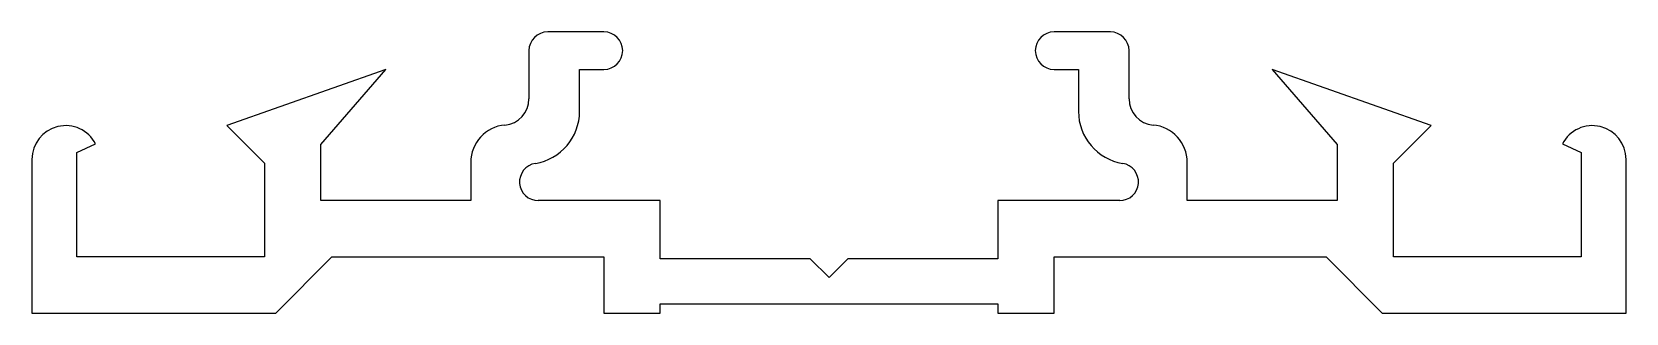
# Model space of a CAD drawing. Extents: x 2020.9 to 2063.4, y 1654.3 to 1661.8.
import ezdxf

# ---------------------------------------------------------------- set-up
doc = ezdxf.new("R2010")
doc.units = 0
doc.layers.get('0').update_dxf_attribs({"linetype": 'CONTINUOUS'})

msp = doc.modelspace()

# ---------------------------------------------------------------- linework, layer by layer
for p, q in [((2036.133, 1661.756), (2034.633, 1661.756)), ((2049.633, 1661.756), (2048.133, 1661.756)), ((2034.133, 1661.256), (2034.133, 1659.97)), ((2050.133, 1659.97), (2050.133, 1661.256)), ((2030.315, 1660.756), (2026.083, 1659.256)), ((2028.583, 1658.756), (2030.315, 1660.756)), ((2035.483, 1659.633), (2035.483, 1660.756)), ((2035.483, 1660.756), (2036.133, 1660.756)), ((2048.133, 1660.756), (2048.783, 1660.756)), ((2048.783, 1660.756), (2048.783, 1659.633)), ((2058.183, 1659.256), (2053.95, 1660.756)), ((2053.95, 1660.756), (2055.683, 1658.756)), ((2026.083, 1659.256), (2027.083, 1658.256)), ((2057.183, 1658.256), (2058.183, 1659.256)), ((2020.883, 1658.356), (2020.883, 1654.256)), ((2022.083, 1658.536), (2022.583, 1658.769)), ((2022.083, 1655.756), (2022.083, 1658.536)), ((2028.583, 1657.256), (2028.583, 1658.756)), ((2055.683, 1658.756), (2055.683, 1657.256)), ((2061.683, 1658.769), (2062.183, 1658.536)), ((2062.183, 1658.536), (2062.183, 1655.756)), ((2063.383, 1654.256), (2063.383, 1658.356)), ((2027.083, 1658.256), (2027.083, 1655.756)), ((2032.583, 1658.277), (2032.583, 1657.256)), ((2051.683, 1657.256), (2051.683, 1658.277)), ((2057.183, 1655.756), (2057.183, 1658.256)), ((2032.583, 1657.256), (2028.583, 1657.256)), ((2037.633, 1657.256), (2034.383, 1657.256)), ((2037.633, 1655.706), (2037.633, 1657.256)), ((2049.883, 1657.256), (2046.633, 1657.256)), ((2046.633, 1657.256), (2046.633, 1655.706)), ((2055.683, 1657.256), (2051.683, 1657.256)), ((2027.083, 1655.756), (2022.083, 1655.756)), ((2027.383, 1654.256), (2028.883, 1655.756)), ((2028.883, 1655.756), (2036.133, 1655.756)), ((2036.133, 1655.756), (2036.133, 1654.256)), ((2041.633, 1655.706), (2037.633, 1655.706)), ((2042.133, 1655.206), (2041.633, 1655.706)), ((2042.633, 1655.706), (2042.133, 1655.206)), ((2046.633, 1655.706), (2042.633, 1655.706)), ((2048.133, 1654.256), (2048.133, 1655.756)), ((2048.133, 1655.756), (2055.383, 1655.756)), ((2055.383, 1655.756), (2056.883, 1654.256)), ((2062.183, 1655.756), (2057.183, 1655.756)), ((2020.883, 1654.256), (2027.383, 1654.256)), ((2036.133, 1654.256), (2037.633, 1654.256)), ((2037.633, 1654.256), (2037.633, 1654.506)), ((2037.633, 1654.506), (2046.633, 1654.506)), ((2046.633, 1654.506), (2046.633, 1654.256)), ((2046.633, 1654.256), (2048.133, 1654.256)), ((2056.883, 1654.256), (2063.383, 1654.256))]:
    msp.add_line(p, q)
for centre, radius, start, end in [((2034.633, 1661.256), 0.5, 90, 180), ((2036.133, 1661.256), 0.5, 270, 90), ((2048.133, 1661.256), 0.5, 90, 270), ((2049.633, 1661.256), 0.5, 0, 90), ((2033.433, 1659.97), 0.7, 275.0621, 0), ((2034.083, 1659.633), 1.4, 279.0847, 0), ((2050.183, 1659.633), 1.4, 180, 260.9153), ((2050.833, 1659.97), 0.7, 180, 264.9379), ((2021.783, 1658.356), 0.9, 27.266, 180), ((2033.583, 1658.277), 1, 95.0621, 180), ((2050.683, 1658.277), 1, 360, 84.9379), ((2062.483, 1658.356), 0.9, 0, 152.734), ((2034.383, 1657.756), 0.5, 99.0847, 270), ((2049.883, 1657.756), 0.5, 270, 80.9153)]:
    msp.add_arc(centre, radius, start, end)

doc.saveas('drawing.dxf')
